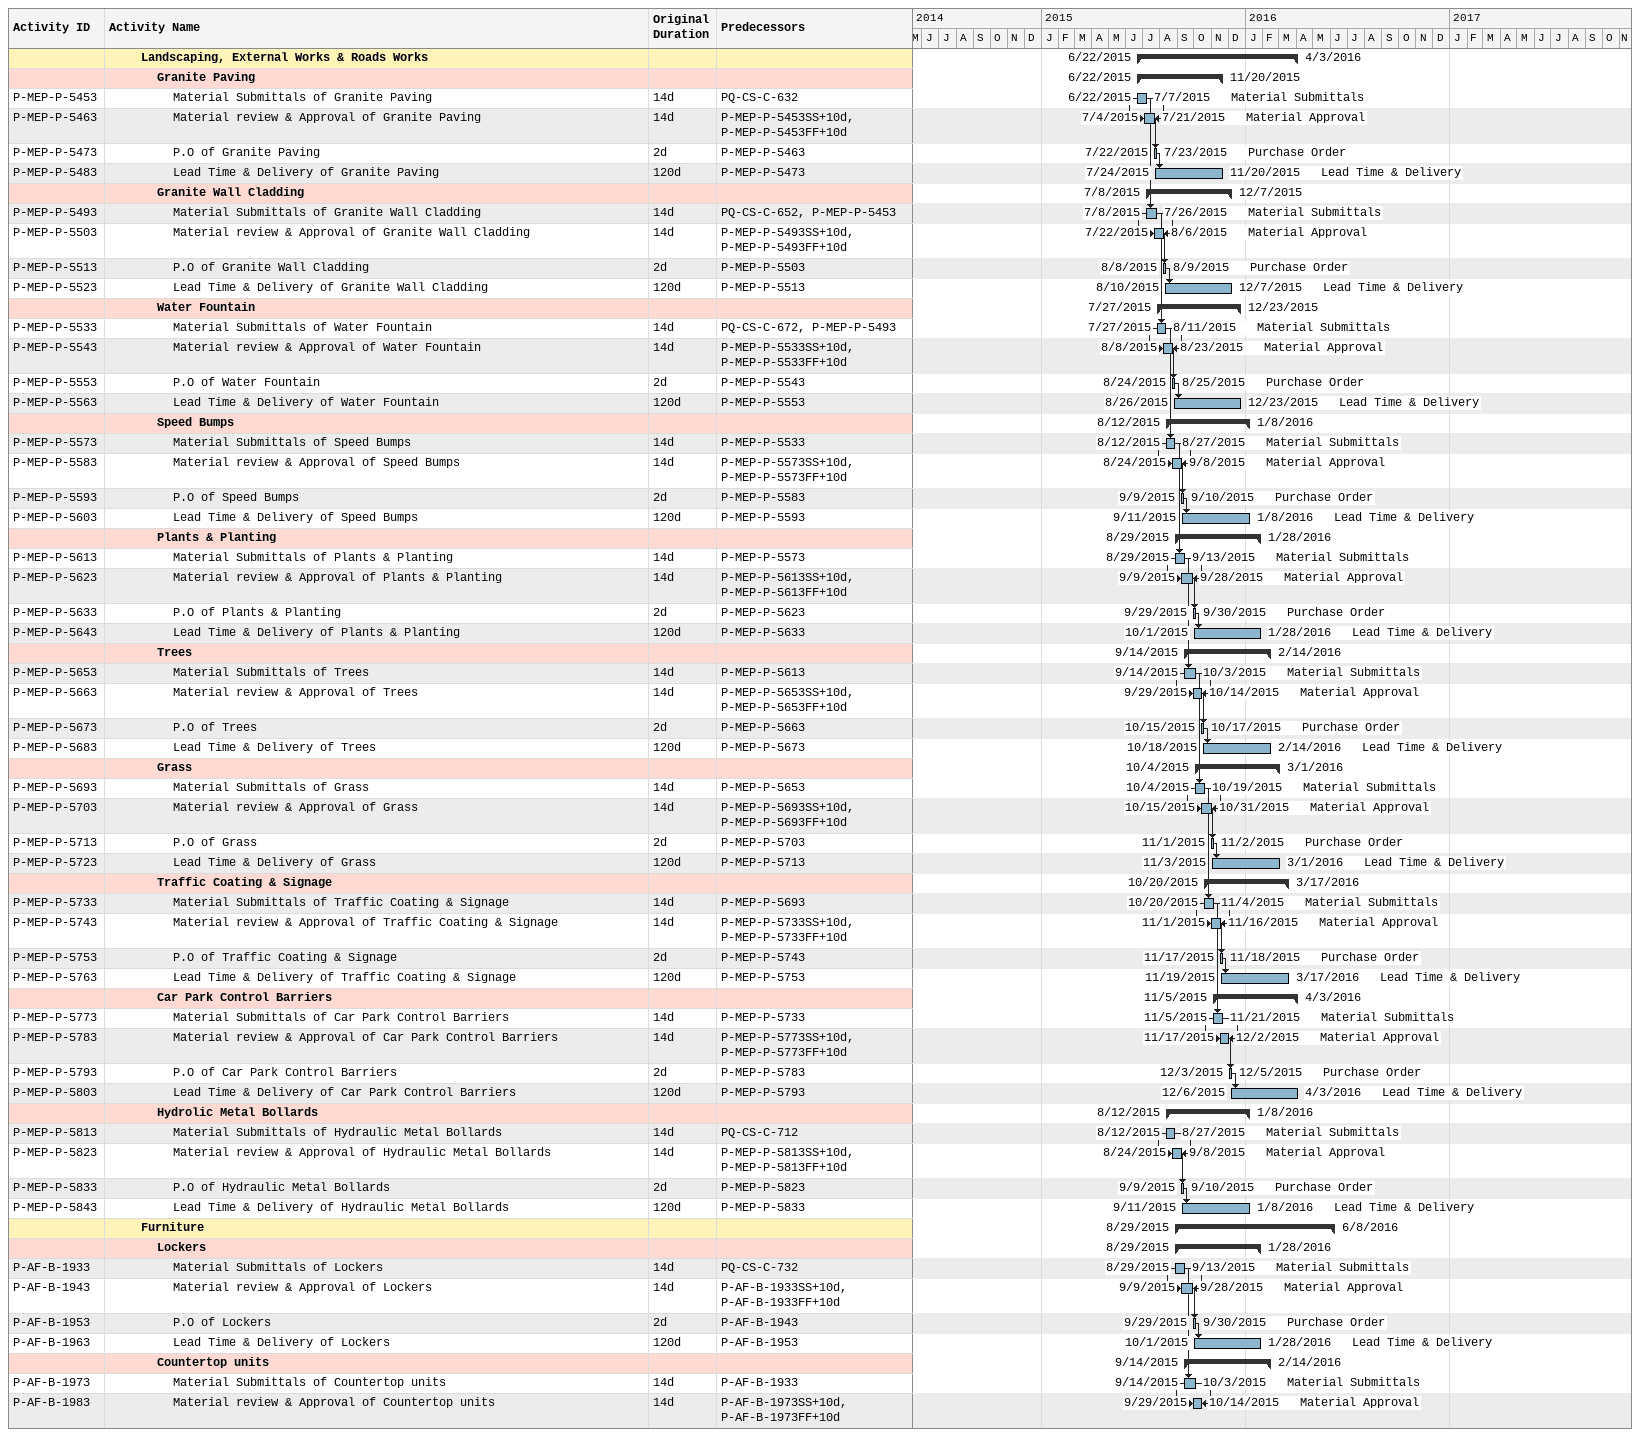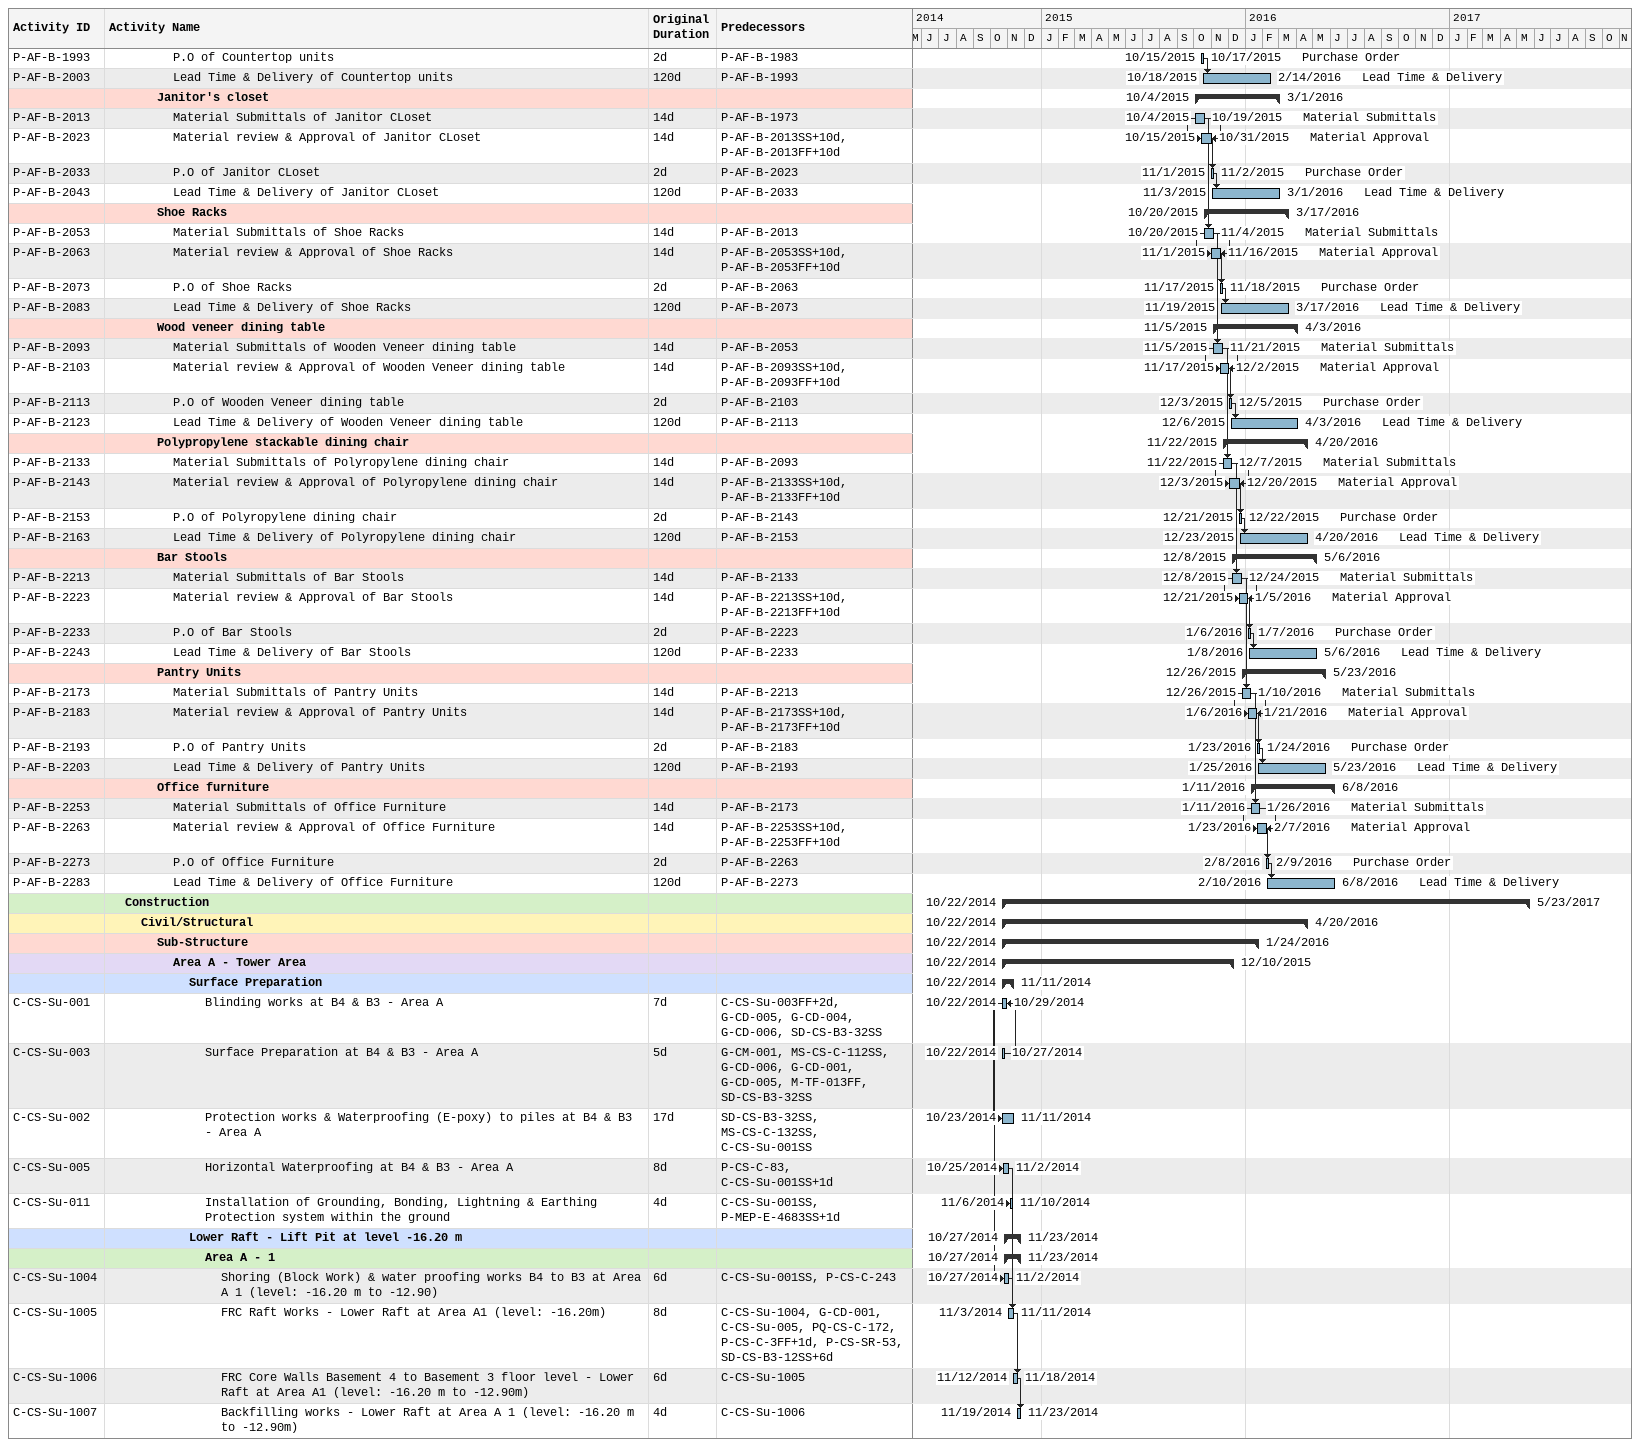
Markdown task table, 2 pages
| ID | Level | Task | Original duration | Start | Finish | Predecessors | Resources |
|---|---|---|---|---|---|---|---|
|  | 3 | **Landscaping, External Works & Roads Works** |  | 2015-06-22 | 2016-04-03 |  |  |
|  | 4 | **Granite Paving** |  | 2015-06-22 | 2015-11-20 |  |  |
| P-MEP-P-5453 | 5 | Material Submittals of Granite Paving | 14d | 2015-06-22 | 2015-07-07 | PQ-CS-C-632 | Material Submittals |
| P-MEP-P-5463 | 5 | Material review & Approval of Granite Paving | 14d | 2015-07-04 | 2015-07-21 | P-MEP-P-5453SS+10d, P-MEP-P-5453FF+10d | Material Approval |
| P-MEP-P-5473 | 5 | P.O of Granite Paving | 2d | 2015-07-22 | 2015-07-23 | P-MEP-P-5463 | Purchase Order |
| P-MEP-P-5483 | 5 | Lead Time & Delivery of Granite Paving | 120d | 2015-07-24 | 2015-11-20 | P-MEP-P-5473 | Lead Time & Delivery |
|  | 4 | **Granite Wall Cladding** |  | 2015-07-08 | 2015-12-07 |  |  |
| P-MEP-P-5493 | 5 | Material Submittals of Granite Wall Cladding | 14d | 2015-07-08 | 2015-07-26 | PQ-CS-C-652, P-MEP-P-5453 | Material Submittals |
| P-MEP-P-5503 | 5 | Material review & Approval of Granite Wall Cladding | 14d | 2015-07-22 | 2015-08-06 | P-MEP-P-5493SS+10d, P-MEP-P-5493FF+10d | Material Approval |
| P-MEP-P-5513 | 5 | P.O of Granite Wall Cladding | 2d | 2015-08-08 | 2015-08-09 | P-MEP-P-5503 | Purchase Order |
| P-MEP-P-5523 | 5 | Lead Time & Delivery of Granite Wall Cladding | 120d | 2015-08-10 | 2015-12-07 | P-MEP-P-5513 | Lead Time & Delivery |
|  | 4 | **Water Fountain** |  | 2015-07-27 | 2015-12-23 |  |  |
| P-MEP-P-5533 | 5 | Material Submittals of Water Fountain | 14d | 2015-07-27 | 2015-08-11 | PQ-CS-C-672, P-MEP-P-5493 | Material Submittals |
| P-MEP-P-5543 | 5 | Material review & Approval of Water Fountain | 14d | 2015-08-08 | 2015-08-23 | P-MEP-P-5533SS+10d, P-MEP-P-5533FF+10d | Material Approval |
| P-MEP-P-5553 | 5 | P.O of Water Fountain | 2d | 2015-08-24 | 2015-08-25 | P-MEP-P-5543 | Purchase Order |
| P-MEP-P-5563 | 5 | Lead Time & Delivery of Water Fountain | 120d | 2015-08-26 | 2015-12-23 | P-MEP-P-5553 | Lead Time & Delivery |
|  | 4 | **Speed Bumps** |  | 2015-08-12 | 2016-01-08 |  |  |
| P-MEP-P-5573 | 5 | Material Submittals of Speed Bumps | 14d | 2015-08-12 | 2015-08-27 | P-MEP-P-5533 | Material Submittals |
| P-MEP-P-5583 | 5 | Material review & Approval of Speed Bumps | 14d | 2015-08-24 | 2015-09-08 | P-MEP-P-5573SS+10d, P-MEP-P-5573FF+10d | Material Approval |
| P-MEP-P-5593 | 5 | P.O of Speed Bumps | 2d | 2015-09-09 | 2015-09-10 | P-MEP-P-5583 | Purchase Order |
| P-MEP-P-5603 | 5 | Lead Time & Delivery of Speed Bumps | 120d | 2015-09-11 | 2016-01-08 | P-MEP-P-5593 | Lead Time & Delivery |
|  | 4 | **Plants & Planting** |  | 2015-08-29 | 2016-01-28 |  |  |
| P-MEP-P-5613 | 5 | Material Submittals of Plants & Planting | 14d | 2015-08-29 | 2015-09-13 | P-MEP-P-5573 | Material Submittals |
| P-MEP-P-5623 | 5 | Material review & Approval of Plants & Planting | 14d | 2015-09-09 | 2015-09-28 | P-MEP-P-5613SS+10d, P-MEP-P-5613FF+10d | Material Approval |
| P-MEP-P-5633 | 5 | P.O of Plants & Planting | 2d | 2015-09-29 | 2015-09-30 | P-MEP-P-5623 | Purchase Order |
| P-MEP-P-5643 | 5 | Lead Time & Delivery of Plants & Planting | 120d | 2015-10-01 | 2016-01-28 | P-MEP-P-5633 | Lead Time & Delivery |
|  | 4 | **Trees** |  | 2015-09-14 | 2016-02-14 |  |  |
| P-MEP-P-5653 | 5 | Material Submittals of Trees | 14d | 2015-09-14 | 2015-10-03 | P-MEP-P-5613 | Material Submittals |
| P-MEP-P-5663 | 5 | Material review & Approval of Trees | 14d | 2015-09-29 | 2015-10-14 | P-MEP-P-5653SS+10d, P-MEP-P-5653FF+10d | Material Approval |
| P-MEP-P-5673 | 5 | P.O of Trees | 2d | 2015-10-15 | 2015-10-17 | P-MEP-P-5663 | Purchase Order |
| P-MEP-P-5683 | 5 | Lead Time & Delivery of Trees | 120d | 2015-10-18 | 2016-02-14 | P-MEP-P-5673 | Lead Time & Delivery |
|  | 4 | **Grass** |  | 2015-10-04 | 2016-03-01 |  |  |
| P-MEP-P-5693 | 5 | Material Submittals of Grass | 14d | 2015-10-04 | 2015-10-19 | P-MEP-P-5653 | Material Submittals |
| P-MEP-P-5703 | 5 | Material review & Approval of Grass | 14d | 2015-10-15 | 2015-10-31 | P-MEP-P-5693SS+10d, P-MEP-P-5693FF+10d | Material Approval |
| P-MEP-P-5713 | 5 | P.O of Grass | 2d | 2015-11-01 | 2015-11-02 | P-MEP-P-5703 | Purchase Order |
| P-MEP-P-5723 | 5 | Lead Time & Delivery of Grass | 120d | 2015-11-03 | 2016-03-01 | P-MEP-P-5713 | Lead Time & Delivery |
|  | 4 | **Traffic Coating & Signage** |  | 2015-10-20 | 2016-03-17 |  |  |
| P-MEP-P-5733 | 5 | Material Submittals of Traffic Coating & Signage | 14d | 2015-10-20 | 2015-11-04 | P-MEP-P-5693 | Material Submittals |
| P-MEP-P-5743 | 5 | Material review & Approval of Traffic Coating & Signage | 14d | 2015-11-01 | 2015-11-16 | P-MEP-P-5733SS+10d, P-MEP-P-5733FF+10d | Material Approval |
| P-MEP-P-5753 | 5 | P.O of Traffic Coating & Signage | 2d | 2015-11-17 | 2015-11-18 | P-MEP-P-5743 | Purchase Order |
| P-MEP-P-5763 | 5 | Lead Time & Delivery of Traffic Coating & Signage | 120d | 2015-11-19 | 2016-03-17 | P-MEP-P-5753 | Lead Time & Delivery |
|  | 4 | **Car Park Control Barriers** |  | 2015-11-05 | 2016-04-03 |  |  |
| P-MEP-P-5773 | 5 | Material Submittals of Car Park Control Barriers | 14d | 2015-11-05 | 2015-11-21 | P-MEP-P-5733 | Material Submittals |
| P-MEP-P-5783 | 5 | Material review & Approval of Car Park Control Barriers | 14d | 2015-11-17 | 2015-12-02 | P-MEP-P-5773SS+10d, P-MEP-P-5773FF+10d | Material Approval |
| P-MEP-P-5793 | 5 | P.O of Car Park Control Barriers | 2d | 2015-12-03 | 2015-12-05 | P-MEP-P-5783 | Purchase Order |
| P-MEP-P-5803 | 5 | Lead Time & Delivery of Car Park Control Barriers | 120d | 2015-12-06 | 2016-04-03 | P-MEP-P-5793 | Lead Time & Delivery |
|  | 4 | **Hydrolic Metal Bollards** |  | 2015-08-12 | 2016-01-08 |  |  |
| P-MEP-P-5813 | 5 | Material Submittals of Hydraulic Metal Bollards | 14d | 2015-08-12 | 2015-08-27 | PQ-CS-C-712 | Material Submittals |
| P-MEP-P-5823 | 5 | Material review & Approval of Hydraulic Metal Bollards | 14d | 2015-08-24 | 2015-09-08 | P-MEP-P-5813SS+10d, P-MEP-P-5813FF+10d | Material Approval |
| P-MEP-P-5833 | 5 | P.O of Hydraulic Metal Bollards | 2d | 2015-09-09 | 2015-09-10 | P-MEP-P-5823 | Purchase Order |
| P-MEP-P-5843 | 5 | Lead Time & Delivery of Hydraulic Metal Bollards | 120d | 2015-09-11 | 2016-01-08 | P-MEP-P-5833 | Lead Time & Delivery |
|  | 3 | **Furniture** |  | 2015-08-29 | 2016-06-08 |  |  |
|  | 4 | **Lockers** |  | 2015-08-29 | 2016-01-28 |  |  |
| P-AF-B-1933 | 5 | Material Submittals of Lockers | 14d | 2015-08-29 | 2015-09-13 | PQ-CS-C-732 | Material Submittals |
| P-AF-B-1943 | 5 | Material review & Approval of Lockers | 14d | 2015-09-09 | 2015-09-28 | P-AF-B-1933SS+10d, P-AF-B-1933FF+10d | Material Approval |
| P-AF-B-1953 | 5 | P.O of Lockers | 2d | 2015-09-29 | 2015-09-30 | P-AF-B-1943 | Purchase Order |
| P-AF-B-1963 | 5 | Lead Time & Delivery of Lockers | 120d | 2015-10-01 | 2016-01-28 | P-AF-B-1953 | Lead Time & Delivery |
|  | 4 | **Countertop units** |  | 2015-09-14 | 2016-02-14 |  |  |
| P-AF-B-1973 | 5 | Material Submittals of Countertop units | 14d | 2015-09-14 | 2015-10-03 | P-AF-B-1933 | Material Submittals |
| P-AF-B-1983 | 5 | Material review & Approval of Countertop units | 14d | 2015-09-29 | 2015-10-14 | P-AF-B-1973SS+10d, P-AF-B-1973FF+10d | Material Approval |
| P-AF-B-1993 | 5 | P.O of Countertop units | 2d | 2015-10-15 | 2015-10-17 | P-AF-B-1983 | Purchase Order |
| P-AF-B-2003 | 5 | Lead Time & Delivery of Countertop units | 120d | 2015-10-18 | 2016-02-14 | P-AF-B-1993 | Lead Time & Delivery |
|  | 4 | **Janitor's closet** |  | 2015-10-04 | 2016-03-01 |  |  |
| P-AF-B-2013 | 5 | Material Submittals of Janitor CLoset | 14d | 2015-10-04 | 2015-10-19 | P-AF-B-1973 | Material Submittals |
| P-AF-B-2023 | 5 | Material review & Approval of Janitor CLoset | 14d | 2015-10-15 | 2015-10-31 | P-AF-B-2013SS+10d, P-AF-B-2013FF+10d | Material Approval |
| P-AF-B-2033 | 5 | P.O of Janitor CLoset | 2d | 2015-11-01 | 2015-11-02 | P-AF-B-2023 | Purchase Order |
| P-AF-B-2043 | 5 | Lead Time & Delivery of Janitor CLoset | 120d | 2015-11-03 | 2016-03-01 | P-AF-B-2033 | Lead Time & Delivery |
|  | 4 | **Shoe Racks** |  | 2015-10-20 | 2016-03-17 |  |  |
| P-AF-B-2053 | 5 | Material Submittals of Shoe Racks | 14d | 2015-10-20 | 2015-11-04 | P-AF-B-2013 | Material Submittals |
| P-AF-B-2063 | 5 | Material review & Approval of Shoe Racks | 14d | 2015-11-01 | 2015-11-16 | P-AF-B-2053SS+10d, P-AF-B-2053FF+10d | Material Approval |
| P-AF-B-2073 | 5 | P.O of Shoe Racks | 2d | 2015-11-17 | 2015-11-18 | P-AF-B-2063 | Purchase Order |
| P-AF-B-2083 | 5 | Lead Time & Delivery of Shoe Racks | 120d | 2015-11-19 | 2016-03-17 | P-AF-B-2073 | Lead Time & Delivery |
|  | 4 | **Wood veneer dining table** |  | 2015-11-05 | 2016-04-03 |  |  |
| P-AF-B-2093 | 5 | Material Submittals of Wooden Veneer dining table | 14d | 2015-11-05 | 2015-11-21 | P-AF-B-2053 | Material Submittals |
| P-AF-B-2103 | 5 | Material review & Approval of Wooden Veneer dining table | 14d | 2015-11-17 | 2015-12-02 | P-AF-B-2093SS+10d, P-AF-B-2093FF+10d | Material Approval |
| P-AF-B-2113 | 5 | P.O of Wooden Veneer dining table | 2d | 2015-12-03 | 2015-12-05 | P-AF-B-2103 | Purchase Order |
| P-AF-B-2123 | 5 | Lead Time & Delivery of Wooden Veneer dining table | 120d | 2015-12-06 | 2016-04-03 | P-AF-B-2113 | Lead Time & Delivery |
|  | 4 | **Polypropylene stackable dining chair** |  | 2015-11-22 | 2016-04-20 |  |  |
| P-AF-B-2133 | 5 | Material Submittals of Polyropylene dining chair | 14d | 2015-11-22 | 2015-12-07 | P-AF-B-2093 | Material Submittals |
| P-AF-B-2143 | 5 | Material review & Approval of Polyropylene dining chair | 14d | 2015-12-03 | 2015-12-20 | P-AF-B-2133SS+10d, P-AF-B-2133FF+10d | Material Approval |
| P-AF-B-2153 | 5 | P.O of Polyropylene dining chair | 2d | 2015-12-21 | 2015-12-22 | P-AF-B-2143 | Purchase Order |
| P-AF-B-2163 | 5 | Lead Time & Delivery of Polyropylene dining chair | 120d | 2015-12-23 | 2016-04-20 | P-AF-B-2153 | Lead Time & Delivery |
|  | 4 | **Bar Stools** |  | 2015-12-08 | 2016-05-06 |  |  |
| P-AF-B-2213 | 5 | Material Submittals of Bar Stools | 14d | 2015-12-08 | 2015-12-24 | P-AF-B-2133 | Material Submittals |
| P-AF-B-2223 | 5 | Material review & Approval of Bar Stools | 14d | 2015-12-21 | 2016-01-05 | P-AF-B-2213SS+10d, P-AF-B-2213FF+10d | Material Approval |
| P-AF-B-2233 | 5 | P.O of Bar Stools | 2d | 2016-01-06 | 2016-01-07 | P-AF-B-2223 | Purchase Order |
| P-AF-B-2243 | 5 | Lead Time & Delivery of Bar Stools | 120d | 2016-01-08 | 2016-05-06 | P-AF-B-2233 | Lead Time & Delivery |
|  | 4 | **Pantry Units** |  | 2015-12-26 | 2016-05-23 |  |  |
| P-AF-B-2173 | 5 | Material Submittals of Pantry Units | 14d | 2015-12-26 | 2016-01-10 | P-AF-B-2213 | Material Submittals |
| P-AF-B-2183 | 5 | Material review & Approval of Pantry Units | 14d | 2016-01-06 | 2016-01-21 | P-AF-B-2173SS+10d, P-AF-B-2173FF+10d | Material Approval |
| P-AF-B-2193 | 5 | P.O of Pantry Units | 2d | 2016-01-23 | 2016-01-24 | P-AF-B-2183 | Purchase Order |
| P-AF-B-2203 | 5 | Lead Time & Delivery of Pantry Units | 120d | 2016-01-25 | 2016-05-23 | P-AF-B-2193 | Lead Time & Delivery |
|  | 4 | **Office furniture** |  | 2016-01-11 | 2016-06-08 |  |  |
| P-AF-B-2253 | 5 | Material Submittals of Office Furniture | 14d | 2016-01-11 | 2016-01-26 | P-AF-B-2173 | Material Submittals |
| P-AF-B-2263 | 5 | Material review & Approval of Office Furniture | 14d | 2016-01-23 | 2016-02-07 | P-AF-B-2253SS+10d, P-AF-B-2253FF+10d | Material Approval |
| P-AF-B-2273 | 5 | P.O of Office Furniture | 2d | 2016-02-08 | 2016-02-09 | P-AF-B-2263 | Purchase Order |
| P-AF-B-2283 | 5 | Lead Time & Delivery of Office Furniture | 120d | 2016-02-10 | 2016-06-08 | P-AF-B-2273 | Lead Time & Delivery |
|  | 2 | **Construction** |  | 2014-10-22 | 2017-05-23 |  |  |
|  | 3 | **Civil/Structural** |  | 2014-10-22 | 2016-04-20 |  |  |
|  | 4 | **Sub-Structure** |  | 2014-10-22 | 2016-01-24 |  |  |
|  | 5 | **Area A - Tower Area** |  | 2014-10-22 | 2015-12-10 |  |  |
|  | 6 | **Surface Preparation** |  | 2014-10-22 | 2014-11-11 |  |  |
| C-CS-Su-001 | 7 | Blinding works at B4 & B3 - Area A | 7d | 2014-10-22 | 2014-10-29 | C-CS-Su-003FF+2d, G-CD-005, G-CD-004, G-CD-006, SD-CS-B3-32SS |  |
| C-CS-Su-003 | 7 | Surface Preparation at B4 & B3 - Area A | 5d | 2014-10-22 | 2014-10-27 | G-CM-001, MS-CS-C-112SS, G-CD-006, G-CD-001, G-CD-005, M-TF-013FF, SD-CS-B3-32SS |  |
| C-CS-Su-002 | 7 | Protection works & Waterproofing (E-poxy) to piles at B4 & B3 - Area A | 17d | 2014-10-23 | 2014-11-11 | SD-CS-B3-32SS, MS-CS-C-132SS, C-CS-Su-001SS |  |
| C-CS-Su-005 | 7 | Horizontal Waterproofing at B4 & B3 - Area A | 8d | 2014-10-25 | 2014-11-02 | P-CS-C-83, C-CS-Su-001SS+1d |  |
| C-CS-Su-011 | 7 | Installation of Grounding, Bonding, Lightning & Earthing Protection system within the ground | 4d | 2014-11-06 | 2014-11-10 | C-CS-Su-001SS, P-MEP-E-4683SS+1d |  |
|  | 6 | **Lower Raft - Lift Pit at level -16.20 m** |  | 2014-10-27 | 2014-11-23 |  |  |
|  | 7 | **Area A - 1** |  | 2014-10-27 | 2014-11-23 |  |  |
| C-CS-Su-1004 | 8 | Shoring (Block Work) & water proofing works B4 to B3 at Area A 1 (level: -16.20 m to -12.90) | 6d | 2014-10-27 | 2014-11-02 | C-CS-Su-001SS, P-CS-C-243 |  |
| C-CS-Su-1005 | 8 | FRC Raft Works - Lower Raft at Area A1 (level: -16.20m) | 8d | 2014-11-03 | 2014-11-11 | C-CS-Su-1004, G-CD-001, C-CS-Su-005, PQ-CS-C-172, P-CS-C-3FF+1d, P-CS-SR-53, SD-CS-B3-12SS+6d |  |
| C-CS-Su-1006 | 8 | FRC Core Walls Basement 4 to Basement 3 floor level - Lower Raft at Area A1 (level: -16.20 m to -12.90m) | 6d | 2014-11-12 | 2014-11-18 | C-CS-Su-1005 |  |
| C-CS-Su-1007 | 8 | Backfilling works - Lower Raft at Area A 1 (level: -16.20 m to -12.90m) | 4d | 2014-11-19 | 2014-11-23 | C-CS-Su-1006 |  |
